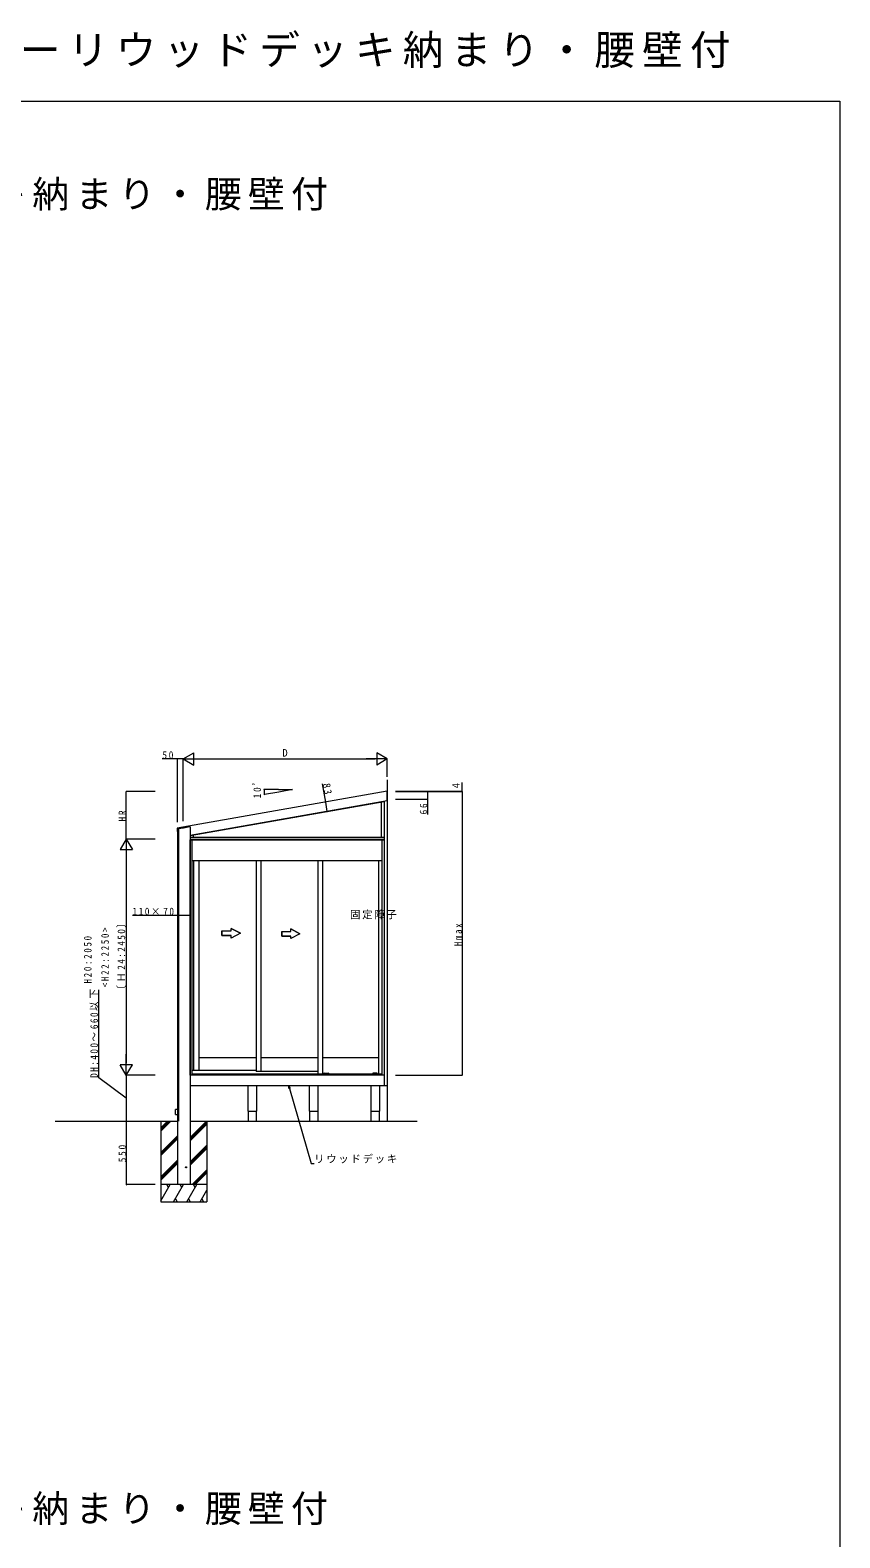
# Model space of a CAD drawing. Units: millimetres, scale not verified. Extents: x -7920 to 7920, y -12800 to 12777.
# Drawn here: x 891 to 7920, y -317 to 12777 of the extents above; entities that cross this region are included whole.
import ezdxf
from ezdxf.enums import TextEntityAlignment as Align

# ---------------------------------------------------------------- set-up
doc = ezdxf.new("R2010")
doc.units = ezdxf.units.MM
doc.header["$LTSCALE"] = 60
doc.linetypes.add('USER1', pattern=[4, 3, -1])
for name, color, linetype, lineweight in [('0-1_USER1', 7, 'Continuous', 18), ('0-2_YKK_ZWAK', 7, 'Continuous', 18), ('0-3_YKK_A1', 4, 'Continuous', 18), ('0-4_YKK_D', 6, 'Continuous', 18), ('0-5_YKK_Z1', 7, 'Continuous', 18)]:
    doc.layers.add(name, color=color, linetype=linetype, lineweight=lineweight)
doc.styles.add('ＭＳ ゴシック', font='')
doc.styles.get('ＭＳ ゴシック').set_extended_font_data('MS Gothic')

msp = doc.modelspace()

# ---------------------------------------------------------------- linework, layer by layer
at = {"layer": '0-2_YKK_ZWAK'}
for p, q in [((-7920, 12160), (7920, 12160)), ((7920, 12160), (7920, -12800))]:
    msp.add_line(p, q, dxfattribs=at)
at = {"layer": '0-3_YKK_A1'}
for p, q in [((3990.22, 6167.98), (2264.85, 5863.75)), ((3046.12, 6181.09), (3166.99, 6181.09)), ((3166.99, 6181.09), (3049.75, 6160.42)), ((3990.22, 6083.7), (3990.22, 6167.98)), ((3990.22, 6083.7), (2280.22, 5782.18)), ((3964.22, 6076.58), (2280.22, 5779.64)), ((3938.22, 6071.99), (3938.22, 5769.89)), ((3964.22, 6079.12), (3964.22, 3611.39)), ((2166.22, 5847.14), (2166.23, 5847.19)), ((2166.22, 5847.14), (2166.22, 5818.19)), ((2166.23, 5818.13), (2166.22, 5818.19)), ((2166.23, 5847.19), (2166.24, 5847.24)), ((2166.25, 5818.07), (2166.23, 5818.13)), ((2166.24, 5847.24), (2166.26, 5847.29)), ((2166.27, 5818.02), (2166.25, 5818.07)), ((2166.26, 5847.29), (2166.29, 5847.33)), ((2166.31, 5817.98), (2166.27, 5818.02)), ((2166.29, 5847.33), (2166.33, 5847.37)), ((2166.36, 5817.94), (2166.31, 5817.98)), ((2166.33, 5847.37), (2166.37, 5847.4)), ((2166.41, 5817.91), (2166.36, 5817.94)), ((2166.37, 5847.4), (2166.42, 5847.42)), ((2166.46, 5817.89), (2166.41, 5817.91)), ((2166.42, 5847.42), (2166.47, 5847.43)), ((2166.52, 5817.89), (2166.46, 5817.89)), ((2264.38, 5864.7), (2166.47, 5847.43)), ((2166.52, 5817.89), (2169.82, 5817.89)), ((2169.82, 5817.89), (2169.82, 5821.39)), ((2169.82, 5821.39), (2177.31, 5821.39)), ((2170.22, 5821.39), (2170.22, 3301.39)), ((2177.31, 5821.39), (2177.42, 5821.39)), ((2177.48, 5821.39), (2177.42, 5821.39)), ((2177.54, 5821.41), (2177.48, 5821.39)), ((2177.59, 5821.44), (2177.54, 5821.41)), ((2177.63, 5821.48), (2177.59, 5821.44)), ((2177.67, 5821.52), (2177.63, 5821.48)), ((2177.7, 5821.57), (2177.67, 5821.52)), ((2177.72, 5821.63), (2177.7, 5821.57)), ((2177.72, 5842.2), (2177.73, 5842.25)), ((2177.72, 5821.69), (2177.72, 5842.2)), ((2177.72, 5821.69), (2177.72, 5821.63)), ((2177.73, 5842.25), (2177.74, 5842.3)), ((2177.74, 5842.3), (2177.76, 5842.35)), ((2177.76, 5842.35), (2177.79, 5842.39)), ((2177.79, 5842.39), (2177.83, 5842.43)), ((2177.83, 5842.43), (2177.87, 5842.46)), ((2177.87, 5842.46), (2177.92, 5842.48)), ((2177.92, 5842.48), (2177.97, 5842.49)), ((2177.97, 5842.49), (2223.03, 5850.44)), ((2265.22, 5857.39), (2178.22, 5842.05)), ((2178.22, 5842.05), (2178.22, 3301.39)), ((2223.03, 5850.44), (2263.62, 5857.6)), ((2263.92, 5857.51), (2263.62, 5857.6)), ((2263.92, 5857.51), (2265.6, 5857.8)), ((2264.38, 5864.7), (2264.44, 5864.7)), ((2264.44, 5864.7), (2264.5, 5864.69)), ((2264.5, 5864.69), (2264.55, 5864.67)), ((2264.55, 5864.67), (2264.61, 5864.65)), ((2264.61, 5864.65), (2264.65, 5864.61)), ((2264.65, 5864.61), (2264.69, 5864.56)), ((2264.69, 5864.56), (2264.71, 5864.51)), ((2264.71, 5864.51), (2264.73, 5864.45)), ((2265.84, 5858.15), (2264.73, 5864.45)), ((2280.22, 5857.39), (2265.22, 5857.39)), ((2265.65, 5857.82), (2265.6, 5857.8)), ((2265.71, 5857.84), (2265.65, 5857.82)), ((2265.75, 5857.88), (2265.71, 5857.84)), ((2265.79, 5857.93), (2265.75, 5857.88)), ((2265.82, 5857.98), (2265.79, 5857.93)), ((2265.84, 5858.03), (2265.82, 5857.98)), ((2265.84, 5858.15), (2265.84, 5858.09)), ((2265.84, 5858.09), (2265.84, 5858.03)), ((2280.22, 5857.39), (2280.22, 3301.39)), ((2280.22, 5769.89), (3964.22, 5769.89)), ((2306.22, 5784.23), (2306.22, 5769.89)), ((2280.22, 5749.89), (3964.22, 5749.89)), ((2280.22, 5746.39), (3964.22, 5746.39)), ((2280.22, 3701.39), (2280.22, 5746.39)), ((2297.72, 3701.39), (2297.72, 5746.39)), ((3946.72, 3701.39), (3946.72, 5746.39)), ((3964.22, 5746.39), (3964.22, 3701.39)), ((2297.72, 5566.39), (3946.72, 5566.39)), ((2307.72, 5566.39), (2307.72, 3741.39)), ((2355.72, 5566.39), (2355.72, 3741.39)), ((2852.22, 5566.39), (2852.22, 3733.39)), ((2892.22, 5566.39), (2892.22, 3733.39)), ((3388.72, 5566.39), (3388.72, 3711.39)), ((3428.72, 5566.39), (3428.72, 3711.39)), ((3916.72, 3711.39), (3916.72, 5566.39)), ((2636.06, 4976.51), (2716.06, 4933.97)), ((2636.06, 4953.97), (2636.06, 4976.51)), ((2636.06, 4953.97), (2636.06, 4976.51)), ((2716.06, 4933.97), (2636.06, 4976.51)), ((2556.06, 4953.97), (2636.06, 4953.97)), ((2556.06, 4913.97), (2556.06, 4953.97)), ((2556.06, 4953.97), (2636.06, 4953.97)), ((2636.06, 4913.97), (2556.06, 4913.97)), ((2716.06, 4933.97), (2636.06, 4891.43)), ((2716.06, 4933.97), (2636.06, 4891.43)), ((2636.06, 4891.43), (2636.06, 4913.97)), ((2636.06, 4891.43), (2636.06, 4913.97)), ((3074.22, 4949.66), (3153.22, 4949.66)), ((3074.22, 4909.66), (3074.22, 4949.66)), ((3074.22, 4949.66), (3153.22, 4949.66)), ((3153.22, 4909.66), (3074.22, 4909.66)), ((3153.22, 4972.19), (3233.22, 4929.66)), ((3153.22, 4949.66), (3153.22, 4972.19)), ((3153.22, 4949.66), (3153.22, 4972.19)), ((3233.22, 4929.66), (3153.22, 4972.19)), ((3233.22, 4929.66), (3153.22, 4887.12)), ((3233.22, 4929.66), (3153.22, 4887.12)), ((3153.22, 4887.12), (3153.22, 4909.66)), ((3153.22, 4887.12), (3153.22, 4909.66)), ((2852.22, 3852.39), (2355.72, 3852.39)), ((3388.72, 3852.39), (2892.22, 3852.39)), ((3916.72, 3852.39), (3428.72, 3852.39)), ((3964.22, 3701.39), (2280.22, 3701.39)), ((2852.22, 3741.39), (2297.72, 3741.39)), ((3946.72, 3711.39), (2297.72, 3711.39)), ((3388.72, 3733.39), (2852.22, 3733.39)), ((3441.22, 3712.59), (3441.22, 3718.39)), ((3442.22, 3719.39), (3479.22, 3719.39)), ((3445.22, 3711.59), (3442.22, 3711.59)), ((3445.22, 3711.59), (3445.22, 3717.49)), ((3445.22, 3717.49), (3476.22, 3717.49)), ((3476.17, 3717.19), (3445.27, 3717.19)), ((3445.27, 3711.69), (3445.27, 3717.19)), ((3445.27, 3714.84), (3460.22, 3714.84)), ((3445.27, 3713.39), (3476.17, 3713.39)), ((3476.17, 3711.69), (3445.27, 3711.69)), ((3461.22, 3719.39), (3460.22, 3719.39)), ((3461.22, 3716.09), (3460.22, 3716.09)), ((3460.22, 3714), (3460.22, 3716.09)), ((3460.22, 3714), (3461.22, 3714)), ((3461.22, 3714), (3461.22, 3716.09)), ((3461.22, 3714.84), (3476.17, 3714.84)), ((3476.17, 3717.19), (3476.17, 3711.69)), ((3476.22, 3711.59), (3476.22, 3717.49)), ((3479.22, 3711.59), (3476.22, 3711.59)), ((3480.22, 3718.39), (3480.22, 3712.59)), ((3865.22, 3718.39), (3865.22, 3712.59)), ((3903.22, 3719.39), (3866.22, 3719.39)), ((3866.22, 3711.59), (3869.22, 3711.59)), ((3869.22, 3711.59), (3869.22, 3717.49)), ((3900.22, 3717.49), (3869.22, 3717.49)), ((3869.27, 3717.19), (3900.17, 3717.19)), ((3869.27, 3717.19), (3869.27, 3711.69)), ((3884.22, 3714.84), (3869.27, 3714.84)), ((3900.17, 3713.39), (3869.27, 3713.39)), ((3869.27, 3711.69), (3900.17, 3711.69)), ((3884.22, 3719.39), (3885.22, 3719.39)), ((3884.22, 3716.09), (3885.22, 3716.09)), ((3884.22, 3714), (3884.22, 3716.09)), ((3885.22, 3714), (3884.22, 3714)), ((3885.22, 3714), (3885.22, 3716.09)), ((3900.17, 3714.84), (3885.22, 3714.84)), ((3900.17, 3711.69), (3900.17, 3717.19)), ((3900.22, 3711.59), (3900.22, 3717.49)), ((3900.22, 3711.59), (3903.22, 3711.59)), ((3904.22, 3712.59), (3904.22, 3718.39)), ((2280.22, 3611.39), (3990.22, 3611.39)), ((2855.22, 3611.39), (2855.22, 3389.39)), ((3389.22, 3611.39), (3389.22, 3389.39)), ((3922.22, 3611.39), (3922.22, 3389.39)), ((2170.22, 3402.7), (2152.22, 3402.39)), ((2152.22, 3360.39), (2170.22, 3360.07)), ((2170.22, 3301.39), (2170.22, 2751.39)), ((2280.22, 3301.39), (2280.22, 2751.39)), ((2782.57, 3389.39), (2782.57, 3301.39)), ((2852.87, 3389.39), (2852.87, 3301.39)), ((3316.57, 3389.39), (3316.57, 3301.39)), ((3386.87, 3389.39), (3386.87, 3301.39)), ((3849.57, 3389.39), (3849.57, 3301.39)), ((3919.87, 3389.39), (3919.87, 3301.39))]:
    msp.add_line(p, q, dxfattribs=at)
for points in [[(2556.06, 4953.97), (2556.06, 4913.97), (2636.06, 4913.97)], [(3074.22, 4949.66), (3074.22, 4909.66), (3153.22, 4909.66)], [(2780.22, 3611.39), (2780.22, 3389.39), (2855.22, 3389.39)], [(3314.22, 3611.39), (3314.22, 3389.39), (3389.22, 3389.39)], [(3847.22, 3611.39), (3847.22, 3389.39), (3922.22, 3389.39)], [(2152.22, 3360.39), (2152.22, 3381.39), (2152.22, 3402.39)]]:
    msp.add_lwpolyline(points, dxfattribs=at)
at = {"layer": '0-3_YKK_A1', "linetype": 'USER1'}
msp.add_circle((2244.22, 2901.39), 4.5, dxfattribs=at)
at = {"layer": '0-3_YKK_A1'}
for centre, start, end in [((3442.22, 3718.39), 90, 180), ((3442.22, 3712.59), 180, 270), ((3479.22, 3718.39), 0, 90), ((3479.22, 3712.59), 270, 0), ((3866.22, 3718.39), 90, 180), ((3866.22, 3712.59), 180, 270), ((3903.22, 3718.39), 0, 90), ((3903.22, 3712.59), 270, 0)]:
    msp.add_arc(centre, 1, start, end, dxfattribs=at)
at = {"layer": '0-4_YKK_D'}
for p, q in [((2170.22, 6447.53), (2037.92, 6447.53)), ((2170.22, 5897.82), (2170.22, 6448.53)), ((2220.22, 6447.53), (2170.22, 6447.53)), ((2220.22, 6447.53), (2311.16, 6500.03)), ((2220.22, 5906.64), (2220.22, 6448.53)), ((2220.22, 5906.64), (2220.22, 6448.53)), ((2220.22, 6447.53), (2402.09, 6447.53)), ((2220.22, 6447.53), (2311.16, 6395.03)), ((2311.16, 6395.03), (2311.16, 6500.03)), ((2325.22, 6447.53), (3885.22, 6447.53)), ((3990.22, 6447.53), (3808.36, 6447.53)), ((3899.29, 6500.03), (3899.29, 6395.03)), ((3990.22, 6447.53), (3899.29, 6500.03)), ((3990.22, 6447.53), (3899.29, 6395.03)), ((3990.22, 6292.69), (3990.22, 6448.53)), ((1975.22, 6163.93), (1724.22, 6163.93)), ((1725.22, 5751.39), (1725.22, 6163.93)), ((3046.12, 6181.09), (2919.93, 6181.09)), ((3049.75, 6160.42), (2923.68, 6138.19)), ((3456.18, 6073.82), (3428.5, 6230.76)), ((4061.22, 6167.98), (4641.22, 6167.98)), ((4061.22, 6163.93), (4341.22, 6163.93)), ((4061.22, 6163.93), (4641.22, 6163.93)), ((4061.22, 6163.93), (4641.22, 6163.93)), ((4340.22, 6163.93), (4340.22, 6097.93)), ((4640.22, 6167.98), (4640.22, 6242.68)), ((4640.22, 6163.93), (4640.22, 6167.98)), ((4640.22, 6163.93), (4640.22, 3701.39)), ((3470.59, 5992.08), (3456.18, 6073.82)), ((4061.22, 6097.93), (4341.22, 6097.93)), ((4340.22, 6097.93), (4340.22, 5965.63)), ((1725.22, 5751.39), (1672.72, 5660.45)), ((1672.72, 5660.45), (1777.72, 5660.45)), ((1975.22, 5751.39), (1724.22, 5751.39)), ((1975.22, 5751.39), (1724.22, 5751.39)), ((1725.22, 5751.39), (1725.22, 5569.52)), ((1725.22, 5751.39), (1777.72, 5660.45)), ((1725.22, 5646.39), (1725.22, 3806.39)), ((2170.22, 5088.77), (1778.32, 5088.77)), ((2280.22, 5088.77), (2170.22, 5088.77)), ((1487.28, 3677.37), (1487.28, 4442.17)), ((1725.22, 3701.39), (1725.22, 3883.25)), ((1725.22, 3501.39), (1487.28, 3677.37)), ((1777.72, 3792.32), (1672.72, 3792.32)), ((1725.22, 3701.39), (1672.72, 3792.32)), ((1975.22, 3701.39), (1724.22, 3701.39)), ((1725.22, 3701.39), (1777.72, 3792.32)), ((1725.22, 3701.39), (1725.22, 3301.39)), ((4061.22, 3701.39), (4641.22, 3701.39)), ((3135.22, 3611.39), (3142.26, 3586.88)), ((3135.22, 3611.39), (3148.83, 3588.77)), ((3135.7, 3584.99), (3135.22, 3611.39)), ((3142.26, 3586.88), (3329.78, 2934.23)), ((1725.22, 3301.39), (1725.22, 2751.39)), ((3329.78, 2934.23), (3355.88, 2934.23)), ((1975.22, 2751.39), (1724.22, 2751.39))]:
    msp.add_line(p, q, dxfattribs=at)
for centre, radius, start, end in [((2170.22, 6447.53), 1.59, 0, 180), ((2170.22, 6447.53), 1.59, 180, 0), ((1725.22, 6163.93), 1.59, 90, 270), ((1725.22, 6163.93), 1.59, 270, 90), ((2920.93, 6181.09), 1.59, 90, 270), ((2920.93, 6181.09), 1.59, 270, 90), ((3166.99, 6181.09), 246.06, 180, 190), ((4340.22, 6163.93), 1.59, 90, 270), ((4340.22, 6163.93), 1.59, 270, 90), ((4640.22, 6167.98), 1.59, 90, 270), ((4640.22, 6163.93), 1.59, 90, 270), ((4640.22, 6163.93), 1.59, 90, 270), ((4640.22, 6167.98), 1.59, 270, 90), ((4640.22, 6163.93), 1.59, 270, 90), ((4640.22, 6163.93), 1.59, 270, 90), ((2924.67, 6138.36), 1.59, 100, 280), ((2924.67, 6138.36), 1.59, 280, 100), ((3456.18, 6073.82), 1.59, 100, 280), ((3456.18, 6073.82), 1.59, 280, 100), ((4340.22, 6097.93), 1.59, 90, 270), ((4340.22, 6097.93), 1.59, 270, 90), ((3470.59, 5992.08), 1.59, 100, 280), ((3470.59, 5992.08), 1.59, 280, 100), ((2170.22, 5088.77), 1.59, 0, 180), ((2170.22, 5088.77), 1.59, 180, 0), ((2280.22, 5088.77), 1.59, 0, 180), ((2280.22, 5088.77), 1.59, 180, 0), ((4640.22, 3701.39), 1.59, 90, 270), ((4640.22, 3701.39), 1.59, 270, 90), ((1725.22, 3301.39), 1.59, 90, 270), ((1725.22, 3301.39), 1.59, 90, 270), ((1725.22, 3301.39), 1.59, 270, 90), ((1725.22, 3301.39), 1.59, 270, 90), ((1725.22, 2751.39), 1.59, 90, 270), ((1725.22, 2751.39), 1.59, 270, 90)]:
    msp.add_arc(centre, radius, start, end, dxfattribs=at)
at = {"layer": '0-5_YKK_Z1'}
for p, q in [((3990.22, 6266.81), (3990.22, 3301.39)), ((1106.34, 3301.39), (2170.22, 3301.39)), ((2025.22, 3301.39), (2025.22, 2601.39)), ((2025.22, 3214.84), (2111.77, 3301.39)), ((2025.22, 3228.98), (2097.63, 3301.39)), ((2025.22, 3243.13), (2083.49, 3301.39)), ((2280.22, 3159.76), (2421.85, 3301.39)), ((2280.22, 3301.39), (4250.29, 3301.39)), ((2280.22, 3145.62), (2425.22, 3290.62)), ((2280.22, 3131.48), (2425.22, 3276.48)), ((2425.22, 3301.39), (2425.22, 2601.39)), ((2025.22, 3030.99), (2170.22, 3175.99)), ((2025.22, 3016.85), (2170.22, 3161.85)), ((2025.22, 3002.71), (2170.22, 3147.71)), ((2280.22, 2947.63), (2425.22, 3092.63)), ((2280.22, 2933.49), (2425.22, 3078.49)), ((2280.22, 2919.35), (2425.22, 3064.35)), ((2025.22, 2818.86), (2170.22, 2963.86)), ((2170.22, 2949.72), (2025.22, 2804.72)), ((2025.22, 2790.58), (2170.22, 2935.58)), ((2025.22, 2609.29), (2107.26, 2751.39)), ((2425.22, 2751.39), (2025.22, 2751.39)), ((2092.26, 2725.41), (2077.26, 2751.39)), ((2136.13, 2601.39), (2222.73, 2751.39)), ((2169.88, 2751.39), (2170.22, 2751.73)), ((2207.73, 2725.41), (2192.73, 2751.39)), ((2250.7, 2601.39), (2337.3, 2751.39)), ((2296.11, 2751.39), (2425.22, 2880.5)), ((2322.3, 2725.41), (2307.3, 2751.39)), ((2310.25, 2751.39), (2425.22, 2866.36)), ((2324.39, 2751.39), (2425.22, 2852.22)), ((2151.13, 2627.37), (2166.13, 2601.39)), ((2265.7, 2627.37), (2280.7, 2601.39)), ((2366.17, 2601.39), (2425.22, 2703.67)), ((2381.17, 2627.37), (2396.17, 2601.39)), ((2025.22, 2601.39), (2425.22, 2601.39))]:
    msp.add_line(p, q, dxfattribs=at)

# ---------------------------------------------------------------- texts
at = {"layer": '0-1_USER1', "attachment_point": 7, "style": 'ＭＳ ゴシック'}
for s, insert, char_height in [('\\T1.18;アウタールーフ\\~ガーデンルームタイプ\\~インナーリウッドデッキ納まり・腰壁付', (-7920, 12448), 258.1), ('\\T1.17;■ガーデンルームタイプ\\~インナーリウッドデッキ納まり・腰壁付', (-7514.35, 11209.9), 234.6), ('\\T1.17;■ガーデンルームタイプ\\~インナーリウッドデッキ納まり・腰壁付', (-7514.35, -205.54), 234.6)]:
    msp.add_mtext(s, dxfattribs=dict(at, insert=insert, char_height=char_height))
at = {"layer": '0-3_YKK_A1', "color": 7, "insert": (3668.37, 5055.66), "char_height": 65.98, "attachment_point": 7, "style": 'ＭＳ ゴシック'}
msp.add_mtext('\\T1.17;固定障子', dxfattribs=at)
at = {"layer": '0-4_YKK_D', "color": 7, "style": 'ＭＳ ゴシック'}
msp.add_text('D', height=65.98, dxfattribs=at).set_placement((3081.22, 6448.13), align=Align.BOTTOM_LEFT)
msp.add_text('4', height=65.98, rotation=90, dxfattribs=at).set_placement((4639.62, 6194.08), align=Align.BOTTOM_LEFT)
at = {"layer": '0-4_YKK_D', "color": 7, "char_height": 65.98, "attachment_point": 7, "style": 'ＭＳ ゴシック'}
for s, insert in [('\\T1.37;\\W0.9;50', (2038.52, 6448.13)), ('\\T1.32;\\W0.9;110×70', (1779.12, 5089.57)), ('\\T1.17;リウッドデッキ', (3355.88, 2934.83))]:
    msp.add_mtext(s, dxfattribs=dict(at, insert=insert))
for s, insert, rotation in [('\\T1.38;\\W0.9;10ﾟ', (2894.34, 6104.96), 88.848), ('\\T1.37;\\W0.9;83', (3429.43, 6230.11), 280), ('\\T1.37;\\W0.9;66', (4339.62, 5966.23), 90), ('\\T1.37;\\W0.9;HR', (1724.42, 5904.86), 90), ('\\T1.4;\\W0.85;\\~<H22:2250>', (1574.42, 4411.99), 90), ('\\T1.29;\\W0.9;〔Ｈ24:2450〕', (1724.42, 4402.39), 90), ('\\T1.39;\\W0.85;Hmax', (4639.42, 4822.26), 90), ('\\T1.4;\\W0.85;H20:2050', (1424.42, 4498.39), 90), ('\\T1.3;\\W0.9;DH:400～660以下', (1486.48, 3678.17), 90), ('\\T1.38;\\W0.9;550', (1724.42, 2944.79), 90)]:
    msp.add_mtext(s, dxfattribs=dict(at, insert=insert, rotation=rotation))

doc.saveas('drawing.dxf')
